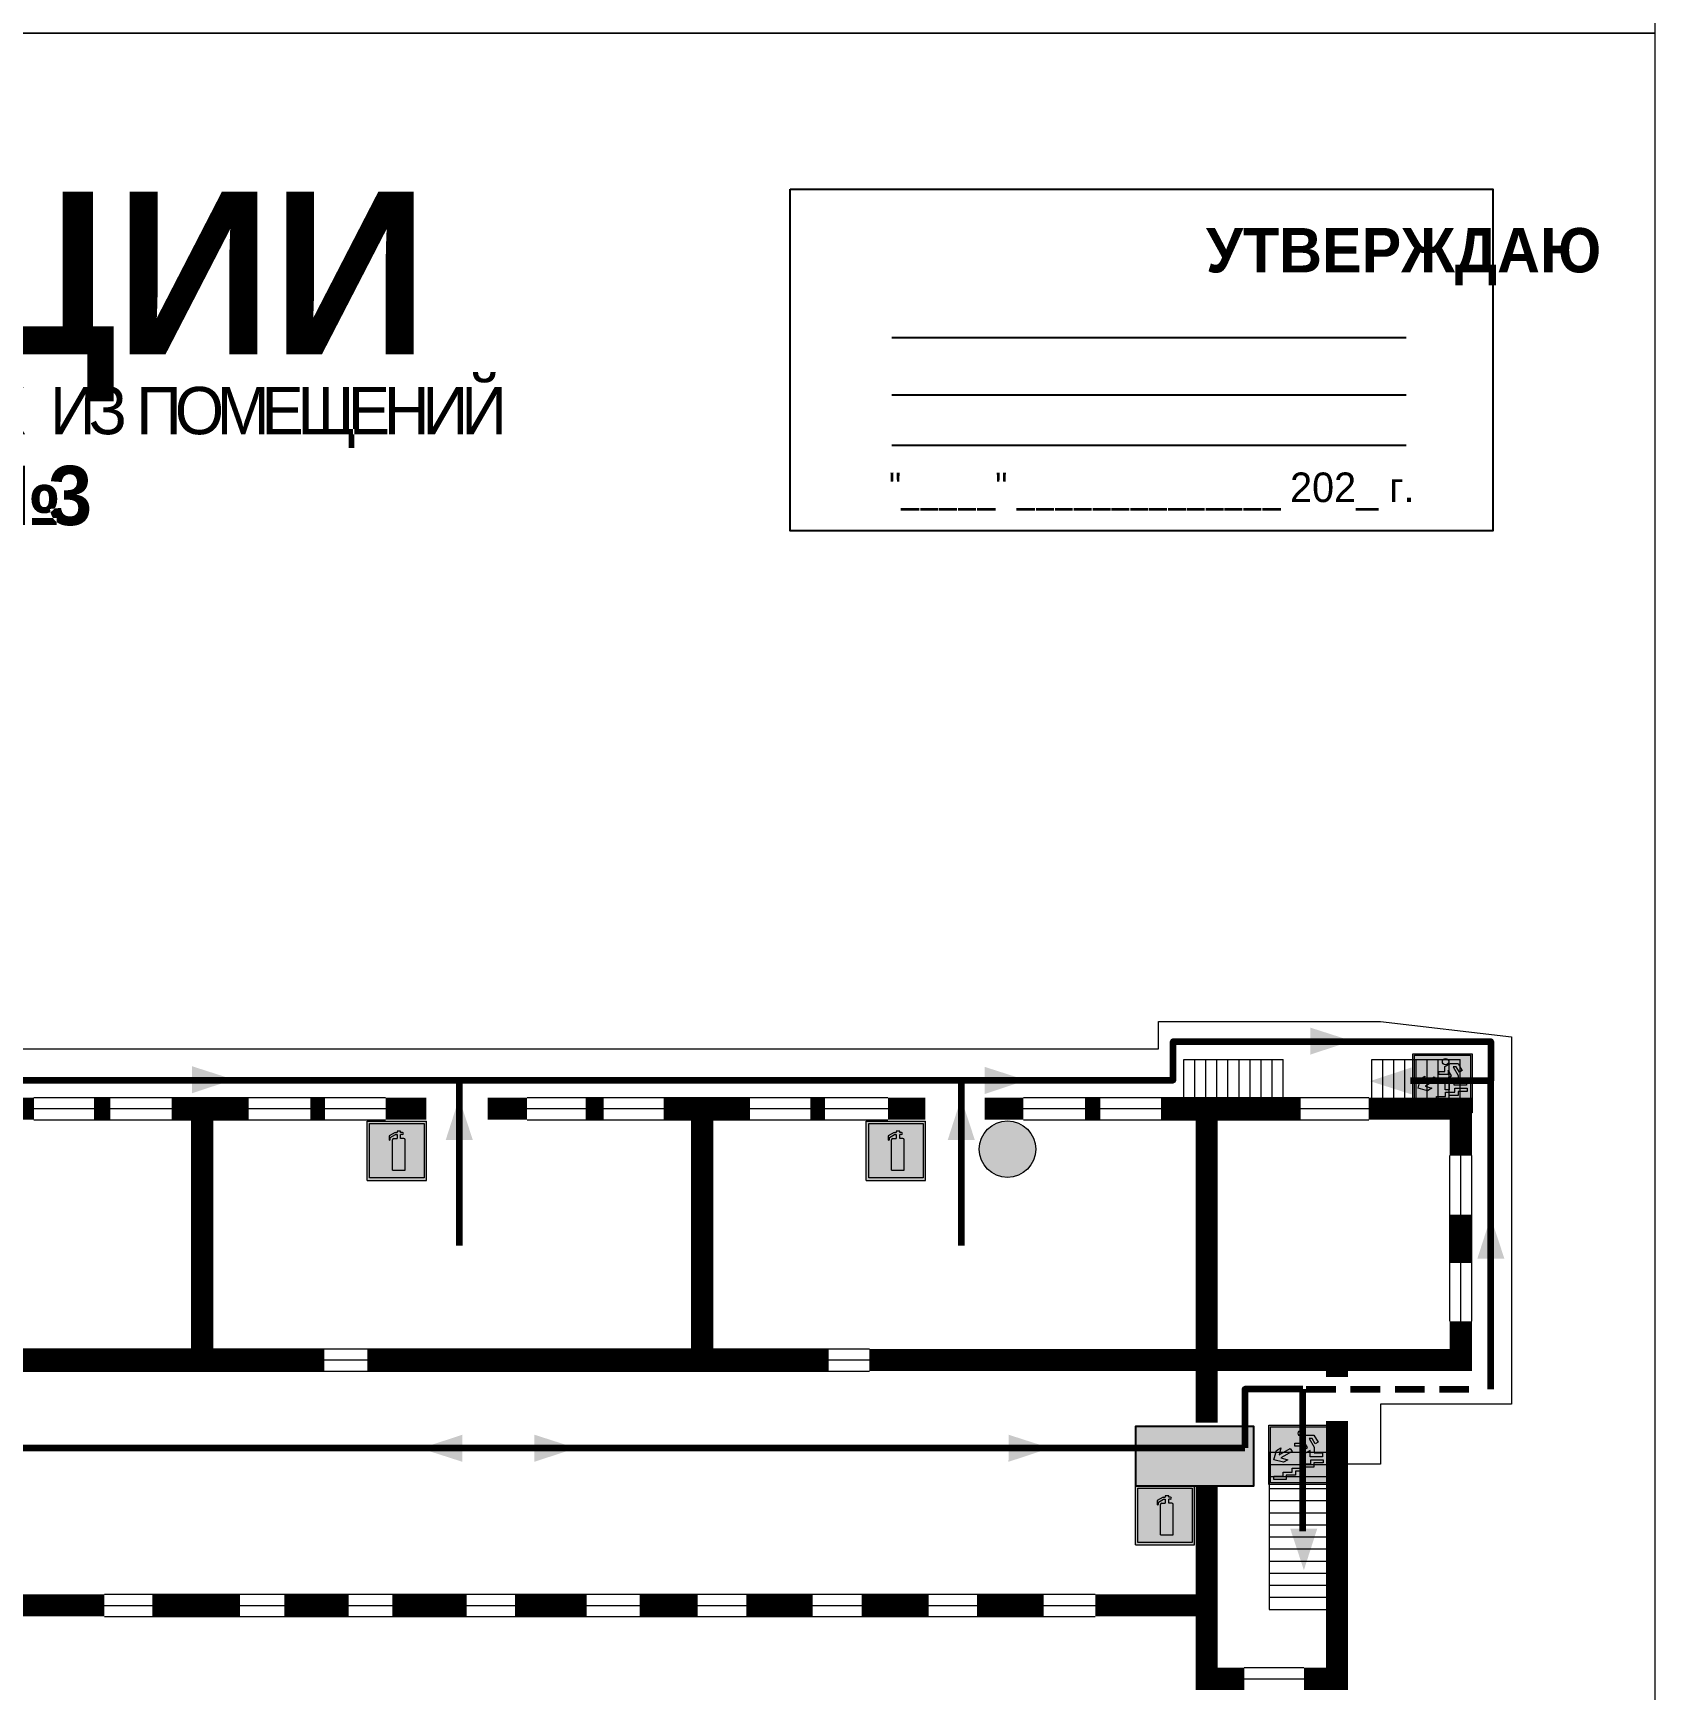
# Model space of a CAD drawing. Header units: millimetres. Extents: x 13810 to 67229, y 12374 to 21950.
# Drawn here: x 33768.2 to 33987.4, y 13926.9 to 14150.9 of the extents above; entities that cross this region are included whole.
import ezdxf

# ---------------------------------------------------------------- set-up
doc = ezdxf.new("R2010")
doc.units = ezdxf.units.MM
doc.linetypes.add('{ Wide Dash }', pattern=[12, 4, -2, 4, -2])
doc.layers.add('План_Штампы', color=7, linetype='Continuous')
doc.styles.add('обычный', font='arial.ttf')

# ---------------------------------------------------------------- blocks, each defined once
blk = doc.blocks.new('вниз 3')
at = {"lineweight": 0, "true_color": 0xffffff}
h = blk.add_hatch(color=7, dxfattribs=at)
h.dxf.hatch_style = 1
h.paths.add_polyline_path([(40997.5, -4475.69), (40997.25, -4475.28), (40995.76, -4476.15), (40995.97, -4475.23), (40995.39, -4475.56), (40995.05, -4476.83), (40996.33, -4477.17), (40996.91, -4476.83), (40996, -4476.55)], flags=0)
h.paths.add_polyline_path([(40999.81, -4473.95), (41000.22, -4473.95), (41000.64, -4474.67), (41001.03, -4474.43), (41000.46, -4473.49), (41000.42, -4473.49), (40999.43, -4473.49), (40998.68, -4473.92), (40998.68, -4474.57), (40997.88, -4474.57), (40997.88, -4475), (40999.14, -4475), (40999.14, -4474.43), (40999.14, -4474.38), (40999.59, -4475.15), (40998.72, -4475.67), (40998.72, -4477.06), (40999.24, -4477.06), (40999.24, -4475.96), (40999.95, -4475.56), (40999.95, -4476.43), (41001.61, -4476.43), (41001.61, -4475.88), (41000.47, -4475.88), (41000.47, -4475.12)], flags=0)
h.paths.add_polyline_path([(40999.2, -4473.24, 1), (40998.35, -4473.24, 1)], flags=0)
h.paths.add_polyline_path([(41000.46, -4477.26), (41001.69, -4477.26), (41001.69, -4476.84), (41000.03, -4476.84), (41000.03, -4477.39), (40998.78, -4477.39), (40998.78, -4477.95), (40997.53, -4477.95), (40997.53, -4478.5), (40996.29, -4478.5), (40996.29, -4479.06), (40995.05, -4479.06), (40995.05, -4479.48), (40995.29, -4479.48), (40996.72, -4479.48), (40996.72, -4478.92), (40997.97, -4478.92), (40997.97, -4478.36), (40999.2, -4478.36), (40999.2, -4477.81), (41000.46, -4477.81)], flags=0)
h.paths.add_polyline_path([(41002.37, -4472.17), (40994.37, -4472.17), (40994.37, -4480.17), (41002.37, -4480.17)])
h.paths.add_polyline_path([(41002.16, -4479.96), (40994.57, -4479.96), (40994.57, -4472.37), (41002.16, -4472.37)], flags=16)
h.paths.add_polyline_path([(41001.61, -4475.88), (41001.61, -4476.43), (40999.95, -4476.43), (40999.95, -4475.56), (40999.24, -4475.96), (40999.24, -4477.06), (40998.72, -4477.06), (40998.72, -4475.67), (40999.59, -4475.15), (40999.14, -4474.38), (40999.14, -4474.43), (40999.14, -4475), (40997.88, -4475), (40997.88, -4474.57), (40998.68, -4474.57), (40998.68, -4473.92), (40999.43, -4473.49), (41000.42, -4473.49), (41000.46, -4473.49), (41001.03, -4474.43), (41000.64, -4474.67), (41000.22, -4473.95), (40999.81, -4473.95), (41000.47, -4475.12), (41000.47, -4475.88)], flags=0)
h.paths.add_polyline_path([(41001.69, -4476.84), (41001.69, -4477.26), (41000.46, -4477.26), (41000.46, -4477.81), (40999.2, -4477.81), (40999.2, -4478.36), (40997.97, -4478.36), (40997.97, -4478.92), (40996.72, -4478.92), (40996.72, -4479.48), (40995.05, -4479.48), (40995.05, -4479.06), (40996.29, -4479.06), (40996.29, -4478.5), (40997.53, -4478.5), (40997.53, -4477.95), (40998.78, -4477.95), (40998.78, -4477.39), (41000.03, -4477.39), (41000.03, -4476.84)], flags=0)
h.paths.add_polyline_path([(40998.35, -4473.24, -1), (40999.2, -4473.24, -1)], flags=0)
h.paths.add_polyline_path([(40997.5, -4475.69), (40996, -4476.55), (40996.91, -4476.83), (40996.33, -4477.17), (40995.05, -4476.83), (40995.39, -4475.56), (40995.97, -4475.23), (40995.76, -4476.15), (40997.25, -4475.28)], flags=0)
at = {"lineweight": 0}
h = blk.add_hatch(color=126, dxfattribs=at)
h.dxf.hatch_style = 1
h.paths.add_polyline_path([(41002.16, -4472.37), (40994.57, -4472.37), (40994.57, -4479.96), (41002.16, -4479.96)])
h.paths.add_polyline_path([(40995.97, -4475.23), (40995.76, -4476.15), (40997.25, -4475.28), (40997.5, -4475.69), (40996, -4476.55), (40996.91, -4476.83), (40996.33, -4477.17), (40995.05, -4476.83), (40995.39, -4475.56)], flags=16)
h.paths.add_polyline_path([(40997.88, -4474.57), (40998.68, -4474.57), (40998.68, -4473.92), (40999.43, -4473.49), (41000.42, -4473.49), (41000.46, -4473.49), (41001.03, -4474.43), (41000.64, -4474.67), (41000.22, -4473.95), (40999.81, -4473.95), (41000.47, -4475.12), (41000.47, -4475.88), (41001.61, -4475.88), (41001.61, -4476.43), (40999.95, -4476.43), (40999.95, -4475.56), (40999.24, -4475.96), (40999.24, -4477.06), (40998.72, -4477.06), (40998.72, -4475.67), (40999.59, -4475.15), (40999.14, -4474.38), (40999.14, -4474.43), (40999.14, -4475), (40997.88, -4475)], flags=16)
h.paths.add_polyline_path([(40998.35, -4473.24, -1), (40999.2, -4473.24, -1)], flags=16)
h.paths.add_polyline_path([(40997.53, -4477.95), (40998.78, -4477.95), (40998.78, -4477.39), (41000.03, -4477.39), (41000.03, -4476.84), (41001.69, -4476.84), (41001.69, -4477.26), (41000.46, -4477.26), (41000.46, -4477.81), (40999.2, -4477.81), (40999.2, -4478.36), (40997.97, -4478.36), (40997.97, -4478.92), (40996.72, -4478.92), (40996.72, -4479.48), (40995.05, -4479.48), (40995.05, -4479.06), (40996.29, -4479.06), (40996.29, -4478.5), (40997.53, -4478.5)], flags=16)
at = {"lineweight": 0, "true_color": 0xffffff}
h = blk.add_hatch(color=7, dxfattribs=at)
h.dxf.hatch_style = 1
h.paths.add_polyline_path([(40999.2, -4473.24, 1), (40998.35, -4473.24, 1)])
h.paths.add_polyline_path([(40999.81, -4473.95), (41000.22, -4473.95), (41000.64, -4474.67), (41001.03, -4474.43), (41000.46, -4473.49), (41000.42, -4473.49), (40999.43, -4473.49), (40998.68, -4473.92), (40998.68, -4474.57), (40997.88, -4474.57), (40997.88, -4475), (40999.14, -4475), (40999.14, -4474.43), (40999.14, -4474.38), (40999.59, -4475.15), (40998.72, -4475.67), (40998.72, -4477.06), (40999.24, -4477.06), (40999.24, -4475.96), (40999.95, -4475.56), (40999.95, -4476.43), (41001.61, -4476.43), (41001.61, -4475.88), (41000.47, -4475.88), (41000.47, -4475.12)])
h.paths.add_polyline_path([(40999.2, -4477.81), (41000.46, -4477.81), (41000.46, -4477.26), (41001.69, -4477.26), (41001.69, -4476.84), (41000.03, -4476.84), (41000.03, -4477.39), (40998.78, -4477.39), (40998.78, -4477.95), (40997.53, -4477.95), (40997.53, -4478.5), (40996.29, -4478.5), (40996.29, -4479.06), (40995.05, -4479.06), (40995.05, -4479.48), (40995.29, -4479.48), (40996.72, -4479.48), (40996.72, -4478.92), (40997.97, -4478.92), (40997.97, -4478.36), (40999.2, -4478.36)])
h.paths.add_polyline_path([(40997.5, -4475.69), (40997.25, -4475.28), (40995.76, -4476.15), (40995.97, -4475.23), (40995.39, -4475.56), (40995.05, -4476.83), (40996.33, -4477.17), (40996.91, -4476.83), (40996, -4476.55)])
at = {"color": 126, "lineweight": 0}
for points in [[(40994.37, -4472.17), (41002.37, -4472.17), (41002.37, -4480.17), (40994.37, -4480.17)], [(40994.57, -4472.37), (41002.16, -4472.37), (41002.16, -4479.96), (40994.57, -4479.96)]]:
    blk.add_lwpolyline(points, close=True, dxfattribs=at)
for points in [[(40999.14, -4474.43), (40999.14, -4475), (40997.88, -4475), (40997.88, -4474.57), (40998.68, -4474.57), (40998.68, -4473.92), (40999.43, -4473.49), (41000.42, -4473.49), (41000.46, -4473.49), (41001.03, -4474.43), (41000.64, -4474.67), (41000.22, -4473.95), (40999.81, -4473.95), (41000.47, -4475.12), (41000.47, -4475.88), (41001.61, -4475.88), (41001.61, -4476.43), (40999.95, -4476.43), (40999.95, -4475.56), (40999.24, -4475.96), (40999.24, -4477.06), (40998.72, -4477.06), (40998.72, -4475.67), (40999.59, -4475.15), (40999.14, -4474.38), (40999.14, -4474.43)], [(40995.05, -4476.83), (40995.39, -4475.56), (40995.97, -4475.23), (40995.76, -4476.15), (40997.25, -4475.28), (40997.5, -4475.69), (40996, -4476.55), (40996.91, -4476.83), (40996.33, -4477.17), (40995.05, -4476.83)], [(40995.29, -4479.48), (40995.05, -4479.48), (40995.05, -4479.06), (40996.29, -4479.06), (40996.29, -4478.5), (40997.53, -4478.5), (40997.53, -4477.95), (40998.78, -4477.95), (40998.78, -4477.39), (41000.03, -4477.39), (41000.03, -4476.84), (41001.69, -4476.84), (41001.69, -4477.26), (41000.46, -4477.26), (41000.46, -4477.81), (40999.2, -4477.81), (40999.2, -4478.36), (40997.97, -4478.36), (40997.97, -4478.92), (40996.72, -4478.92), (40996.72, -4479.48), (40995.05, -4479.48)]]:
    blk.add_lwpolyline(points, dxfattribs=at)
blk.add_circle((40998.77, -4473.24), 0.426, dxfattribs=at)
blk = doc.blocks.new('A$C3AD82952')
at = {"true_color": 0xf5f5ff}
h = blk.add_hatch(color=7, dxfattribs=at)
h.dxf.hatch_style = 1
h.paths.add_polyline_path([(8.21, 8.73, 0.414214), (7.89, 9.05), (7.22, 9.05), (7.22, 9.92), (7.59, 9.92, 1), (7.57, 10.36), (7.22, 10.36), (7.22, 10.6), (6.43, 10.6), (6.43, 10.36), (6.01, 10.36), (4.74, 9.59), (4.74, 8.69), (4.98, 8.73), (4.98, 9.26), (6.12, 9.91), (6.43, 9.91), (6.43, 9.05), (5.76, 9.05, 0.414214), (5.44, 8.73), (5.44, 2.2), (8.21, 2.2)], flags=0)
h.paths.add_polyline_path([(12.8, 12.8), (0, 12.8), (0, 0), (12.8, 0)])
h.paths.add_polyline_path([(0.51, 12.29), (12.29, 12.29), (12.29, 0.51), (0.51, 0.51)], flags=16)
h.paths.add_polyline_path([(4.74, 9.59), (6.01, 10.36), (6.43, 10.36), (6.43, 10.6), (7.22, 10.6), (7.22, 10.36), (7.59, 10.36, -0.94586), (7.59, 9.92), (7.22, 9.92), (7.22, 9.05), (7.89, 9.05, -0.414214), (8.21, 8.73), (8.21, 2.2), (5.44, 2.2), (5.44, 8.73, -0.414214), (5.76, 9.05), (6.43, 9.05), (6.43, 9.91), (6.12, 9.91), (4.98, 9.26), (4.98, 8.73), (4.74, 8.69)], flags=0)
h = blk.add_hatch(color=242)
h.dxf.hatch_style = 1
h.paths.add_polyline_path([(12.29, 12.29), (0.51, 12.29), (0.51, 0.51), (12.29, 0.51)])
h.paths.add_polyline_path([(4.74, 8.69), (4.74, 9.59), (6.01, 10.36), (6.43, 10.36), (6.43, 10.6), (7.22, 10.6), (7.22, 10.36), (7.59, 10.36, -0.94586), (7.59, 9.92), (7.22, 9.92), (7.22, 9.05), (7.89, 9.05, -0.414214), (8.21, 8.73), (8.21, 2.2), (5.44, 2.2), (5.44, 8.73, -0.414214), (5.76, 9.05), (6.43, 9.05), (6.43, 9.91), (6.12, 9.91), (4.98, 9.26), (4.98, 8.73)], flags=16)
h = blk.add_hatch(color=7, dxfattribs=at)
h.dxf.hatch_style = 1
h.paths.add_polyline_path([(8.21, 8.73, 0.414214), (7.89, 9.05), (7.22, 9.05), (7.22, 9.92), (7.59, 9.92, 1), (7.57, 10.36), (7.22, 10.36), (7.22, 10.6), (6.43, 10.6), (6.43, 10.36), (6.01, 10.36), (4.74, 9.59), (4.74, 8.69), (4.98, 8.73), (4.98, 9.26), (6.12, 9.91), (6.43, 9.91), (6.43, 9.05), (5.76, 9.05, 0.414214), (5.44, 8.73), (5.44, 2.2), (8.21, 2.2)])
at = {"color": 242, "lineweight": 5}
for p, q in [((0, 0), (0, 12.8)), ((0, 12.8), (12.8, 12.8)), ((12.8, 0), (12.8, 12.8)), ((6.01, 10.36), (4.74, 9.59)), ((4.74, 9.59), (4.74, 8.69)), ((4.74, 8.69), (4.98, 8.73)), ((4.98, 9.26), (6.12, 9.91)), ((4.98, 8.73), (4.98, 9.26)), ((5.44, 2.2), (5.44, 8.73)), ((5.76, 9.05), (6.43, 9.05)), ((6.01, 10.36), (6.43, 10.36)), ((6.12, 9.91), (6.43, 9.91)), ((7.22, 10.6), (6.43, 10.6)), ((6.43, 10.6), (6.43, 10.36)), ((6.43, 9.91), (6.43, 9.05)), ((7.22, 10.36), (7.22, 10.6)), ((7.59, 10.36), (7.22, 10.36)), ((7.22, 9.05), (7.22, 9.92)), ((7.59, 9.92), (7.22, 9.92)), ((7.89, 9.05), (7.22, 9.05)), ((8.21, 2.2), (8.21, 8.73)), ((0, 0), (12.8, 0)), ((5.44, 2.2), (8.21, 2.2))]:
    blk.add_line(p, q, dxfattribs=at)
blk.add_lwpolyline([(0.51, 12.29), (12.29, 12.29), (12.29, 0.51), (0.51, 0.51)], close=True, dxfattribs=at)
for centre, radius, start, end in [((5.76, 8.73), 0.32, 90, 180), ((7.58, 10.14), 0.223, 273.1875, 86.8125), ((7.89, 8.73), 0.32, 0, 90)]:
    blk.add_arc(centre, radius, start, end, dxfattribs=at)
blk = doc.blocks.new('A$C7B4425F7')
at = {"true_color": 0xffffff}
blk.add_hatch(color=7, dxfattribs=at).paths.add_polyline_path([(0, 0), (-16, 0), (-16, -8), (0, -8)])
h = blk.add_hatch(color=126)
h.paths.add_polyline_path([(-0.2, -0.2), (-15.8, -0.2), (-15.8, -7.8), (-0.2, -7.8)])
h.paths.add_polyline_path([(-11.76, -2.03), (-11.76, -3.66), (-11.17, -3.66, -0.568275), (-11.17, -6.18), (-12.58, -6.18), (-12.58, -2.03)], flags=16)
h.paths.add_polyline_path([(-13.33, -4.12, -0.495768), (-13.59, -6.18), (-15.03, -6.18), (-15.03, -2.03), (-13.59, -2.03, -0.487973)], flags=16)
h.paths.add_polyline_path([(-10.25, -2.03), (-9.48, -2.03), (-9.48, -6.18), (-10.25, -6.18)], flags=16)
h.paths.add_polyline_path([(-13.84, -3.69), (-14.24, -3.69), (-14.24, -3.03), (-13.9, -3.03, -0.692621)], flags=0)
h.paths.add_polyline_path([(-9.15, -2.03), (-8.4, -2.03), (-8.04, -3.07), (-7.68, -2.03), (-6.93, -2.03), (-7.64, -4.1), (-6.93, -6.18), (-7.68, -6.18), (-8.04, -5.14), (-8.4, -6.18), (-9.15, -6.18), (-8.44, -4.1)], flags=16)
h.paths.add_polyline_path([(-11.76, -4.46), (-11.42, -4.46, -0.692621), (-11.36, -5.12), (-11.76, -5.12)], flags=0)
h.paths.add_polyline_path([(-13.9, -5.2), (-14.24, -5.2), (-14.24, -4.55), (-13.84, -4.55, -0.708038)], flags=0)
edge = h.paths.add_edge_path(flags=16)
edge.add_ellipse((-5.51, -4.08), major_axis=(0, 2.05), ratio=0.586184, start_angle=0, end_angle=360)
edge = h.paths.add_edge_path(flags=0)
edge.add_ellipse((-5.51, -4.08), major_axis=(0, 1.14), ratio=0.454828, start_angle=0, end_angle=360)
h.paths.add_polyline_path([(-4.13, -4.96, 0.377264), (-3.48, -4.52, 0.0555), (-3.16, -2.03), (-1.66, -2.03), (-1.66, -4.96), (-0.96, -4.96), (-0.96, -7.01), (-1.75, -7.01), (-1.75, -6.18), (-3.3, -6.18), (-3.3, -7.02), (-4.13, -7.02)], flags=16)
h.paths.add_polyline_path([(-2.73, -2.91), (-2.28, -2.91), (-2.28, -4.96), (-3.05, -4.96, 0.079136)], flags=0)
at = {"color": 126}
blk.add_lwpolyline([(-16, -8), (0, -8), (0, 0), (-16, 0)], close=True, dxfattribs=at)
blk = doc.blocks.new('A$C7B8C2D5B')
at = {"lineweight": 0}
h = blk.add_hatch(color=5, dxfattribs=at)
h.dxf.hatch_style = 1
h.paths.add_polyline_path([(1.4, -3.02, 1), (-2.11, -3.02, 1)])
at = {"color": 5, "lineweight": 0}
blk.add_circle((-0.36, -3.02), 1.75, dxfattribs=at)

msp = doc.modelspace()

# ---------------------------------------------------------------- linework, layer by layer
at = {"color": 126, "lineweight": 0, "true_color": 0x008754}
for points in [[(33387.42, 14545.9), (33987.42, 14545.9), (33987.42, 14150.9), (33387.42, 14150.9)], [(33387.42, 14150.9), (33987.42, 14150.9), (33987.42, 13755.9), (33387.42, 13755.9)], [(33387.42, 14150.9), (33987.42, 14150.9), (33987.42, 13755.9), (33387.42, 13755.9)], [(33387.42, 14150.9), (33987.42, 14150.9), (33987.42, 13755.9), (33387.42, 13755.9)], [(33387.42, 14150.9), (33987.42, 14150.9), (33987.42, 13755.9), (33387.42, 13755.9)]]:
    msp.add_lwpolyline(points, close=True, dxfattribs=at)
msp.add_lwpolyline([(33870.51, 14129.8), (33965.51, 14129.8), (33965.51, 14083.6), (33870.51, 14083.6)], close=True)
for points in [[(33884.26, 14109.75), (33953.78, 14109.75)], [(33884.26, 14101.99), (33953.78, 14101.99)], [(33884.26, 14095.21), (33953.78, 14095.21)]]:
    msp.add_lwpolyline(points)
at = {"lineweight": 0}
for points in [[(33539.73, 14011.54), (33548.58, 14011.54), (33548.58, 14013.59), (33920.33, 14013.59), (33920.33, 14017.27), (33950.34, 14017.27), (33968.03, 14015.19), (33968.03, 13965.56), (33950.35, 13965.56), (33950.35, 13957.43), (33944.44, 13957.43)], [(33923.74, 14007), (33923.74, 14012.16)], [(33923.74, 14012.16), (33937.18, 14012.16)], [(33925.23, 14007), (33925.23, 14012.16)], [(33925.23, 14007), (33925.23, 14012.16)], [(33926.72, 14007), (33926.72, 14012.16)], [(33926.72, 14007), (33926.72, 14012.16)], [(33928.22, 14007), (33928.22, 14012.16)], [(33928.22, 14007), (33928.22, 14012.16)], [(33929.71, 14007), (33929.71, 14012.16)], [(33929.71, 14007), (33929.71, 14012.16)], [(33931.21, 14007), (33931.21, 14012.16)], [(33931.21, 14007), (33931.21, 14012.16)], [(33932.7, 14007), (33932.7, 14012.16)], [(33932.7, 14007), (33932.7, 14012.16)], [(33934.2, 14007), (33934.2, 14012.16)], [(33934.2, 14007), (33934.2, 14012.16)], [(33935.69, 14007), (33935.69, 14012.16)], [(33935.69, 14007), (33935.69, 14012.16)], [(33937.18, 14007), (33937.18, 14012.16)], [(33949.15, 14007), (33949.15, 14012.16)], [(33949.15, 14007), (33949.15, 14012.16)], [(33949.15, 14012.16), (33961.11, 14012.16)], [(33950.65, 14007), (33950.65, 14012.16)], [(33950.65, 14007), (33950.65, 14012.16)], [(33952.14, 14007), (33952.14, 14012.16)], [(33952.14, 14007), (33952.14, 14012.16)], [(33952.14, 14007), (33952.14, 14012.16)], [(33952.14, 14007), (33952.14, 14012.16)], [(33953.63, 14007), (33953.63, 14012.16)], [(33953.63, 14007), (33953.63, 14012.16)], [(33953.63, 14007), (33953.63, 14012.16)], [(33953.63, 14007), (33953.63, 14012.16)], [(33955.13, 14007), (33955.13, 14012.16)], [(33955.13, 14007), (33955.13, 14012.16)], [(33955.13, 14007), (33955.13, 14012.16)], [(33955.13, 14007), (33955.13, 14012.16)], [(33956.62, 14007), (33956.62, 14012.16)], [(33956.62, 14007), (33956.62, 14012.16)], [(33956.62, 14007), (33956.62, 14012.16)], [(33956.62, 14007), (33956.62, 14012.16)], [(33958.12, 14007), (33958.12, 14012.16)], [(33958.12, 14007), (33958.12, 14012.16)], [(33958.12, 14007), (33958.12, 14012.16)], [(33959.61, 14007), (33959.61, 14012.16)], [(33959.61, 14007), (33959.61, 14012.16)], [(33961.11, 14007), (33961.11, 14012.16)], [(33768.3, 14007), (33815.84, 14007)], [(33834.96, 14007), (33883.75, 14007)], [(33902.05, 14007), (33948.75, 14007)], [(33768.3, 14005.5), (33815.84, 14005.5)], [(33834.96, 14005.5), (33883.75, 14005.5)], [(33902.05, 14005.5), (33948.75, 14005.5)], [(33768.3, 14004), (33815.84, 14004)], [(33834.96, 14004), (33883.75, 14004)], [(33902.05, 14004), (33948.75, 14004)], [(33959.68, 13976.77), (33959.68, 13999.16)], [(33961.18, 13976.77), (33961.18, 13999.16)], [(33962.68, 13976.77), (33962.68, 13999.16)], [(33604.8, 13973.03), (33881.24, 13973.03)], [(33604.8, 13971.53), (33881.24, 13971.53)], [(33604.8, 13970.03), (33881.24, 13970.03)], [(33935.29, 13959.05), (33944.44, 13959.05)], [(33935.29, 13959.05), (33935.29, 13937.81)], [(33935.29, 13957.41), (33944.44, 13957.41)], [(33935.29, 13957.41), (33944.44, 13957.41)], [(33935.29, 13955.78), (33944.44, 13955.78)], [(33935.29, 13955.78), (33944.44, 13955.78)], [(33935.29, 13954.14), (33944.44, 13954.14)], [(33935.29, 13954.14), (33944.44, 13954.14)], [(33935.29, 13952.51), (33944.44, 13952.51)], [(33935.29, 13952.51), (33944.44, 13952.51)], [(33935.29, 13950.88), (33944.44, 13950.88)], [(33935.29, 13950.88), (33944.44, 13950.88)], [(33935.29, 13949.24), (33944.44, 13949.24)], [(33935.29, 13949.24), (33944.44, 13949.24)], [(33935.29, 13947.61), (33944.44, 13947.61)], [(33935.29, 13947.61), (33944.44, 13947.61)], [(33935.29, 13945.98), (33944.44, 13945.98)], [(33935.29, 13945.98), (33944.44, 13945.98)], [(33935.29, 13944.34), (33944.44, 13944.34)], [(33935.29, 13944.34), (33944.44, 13944.34)], [(33935.29, 13942.71), (33944.44, 13942.71)], [(33935.29, 13942.71), (33944.44, 13942.71)], [(33777.83, 13939.85), (33911.77, 13939.85)], [(33935.29, 13941.08), (33944.44, 13941.08)], [(33935.29, 13941.08), (33944.44, 13941.08)], [(33777.83, 13938.35), (33911.77, 13938.35)], [(33935.29, 13939.44), (33944.44, 13939.44)], [(33935.29, 13939.44), (33944.44, 13939.44)], [(33935.29, 13937.81), (33944.44, 13937.81)], [(33777.83, 13936.85), (33911.77, 13936.85)], [(33931.9, 13929.93), (33939.97, 13929.93)], [(33931.9, 13928.43), (33939.97, 13928.43)]]:
    msp.add_lwpolyline(points, dxfattribs=at)
at = {"color": 126, "lineweight": 100, "true_color": 0x008754}
for points in [[(33551.81, 13965.07), (33551.81, 13952.69), (33551.81, 14009.35), (33922.32, 14009.35), (33922.32, 14014.58), (33965.23, 14014.58), (33965.23, 14009.27)], [(33825.79, 14009.35), (33825.79, 13987.02)], [(33893.65, 14009.35), (33893.65, 13987.02)], [(33965.23, 13967.6), (33965.23, 14009.27), (33954.38, 14009.27)], [(33939.83, 13967.6), (33932.01, 13967.6), (33932.01, 13959.64)], [(33939.83, 13948.4), (33939.83, 13967.6)], [(33736.24, 13959.64), (33932.01, 13959.64)]]:
    msp.add_lwpolyline(points, dxfattribs=at)
at = {"lineweight": 0, "const_width": 3}
for points in [[(33768.3, 14005.5), (33762.93, 14005.5)], [(33778.63, 14005.5), (33776.43, 14005.5)], [(33797.33, 14005.5), (33786.91, 14005.5)], [(33791.03, 14005.5), (33791.03, 13971.53)], [(33807.66, 14005.5), (33805.68, 14005.5)], [(33821.36, 14005.5), (33815.84, 14005.5)], [(33834.96, 14005.5), (33829.62, 14005.5)], [(33845.3, 14005.5), (33842.89, 14005.5)], [(33865.1, 14005.5), (33853.42, 14005.5)], [(33858.63, 14005.5), (33858.63, 13971.53)], [(33875.24, 14005.5), (33873.27, 14005.5)], [(33888.82, 14005.5), (33883.75, 14005.5)], [(33902.05, 14005.5), (33896.81, 14005.5)], [(33912.45, 14005.5), (33910.39, 14005.5)], [(33939.55, 14005.5), (33920.65, 14005.5)], [(33926.83, 13963.04), (33926.83, 14005.5)], [(33961.18, 13999.16), (33961.18, 14005.5), (33948.75, 14005.5)], [(33961.18, 13984.65), (33961.18, 13991.18)], [(33961.18, 13976.77), (33961.18, 13971.53), (33881.24, 13971.53)], [(33807.56, 13971.53), (33744.19, 13971.53)], [(33875.73, 13971.53), (33813.35, 13971.53)], [(33944.44, 13969.22), (33944.44, 13971.53)], [(33939.97, 13928.43), (33944.44, 13928.43), (33944.44, 13963.26)], [(33926.83, 13954.6), (33926.83, 13928.43), (33931.9, 13928.43)], [(33738.85, 13938.35), (33777.83, 13938.35)], [(33784.3, 13938.35), (33796.15, 13938.35)], [(33802.16, 13938.35), (33810.83, 13938.35)], [(33816.76, 13938.35), (33826.8, 13938.35)], [(33833.33, 13938.35), (33843.03, 13938.35)], [(33850.2, 13938.35), (33858.01, 13938.35)], [(33864.62, 13938.35), (33873.55, 13938.35)], [(33880.17, 13938.35), (33889.27, 13938.35)], [(33895.79, 13938.35), (33904.81, 13938.35)], [(33911.77, 13938.35), (33926.83, 13938.35)]]:
    msp.add_lwpolyline(points, dxfattribs=at)
at = {"color": 126, "linetype": '{ Wide Dash }', "lineweight": 100, "true_color": 0x008754}
msp.add_lwpolyline([(33940.29, 13967.6), (33964.26, 13967.6)], dxfattribs=at)
at = {"layer": 'План_Штампы', "color": 126, "true_color": 0x008754}
for points in [[(33940.82, 14012.8), (33940.83, 14016.46), (33946.45, 14014.65)], [(33789.65, 14007.58), (33789.66, 14011.24), (33795.28, 14009.43)], [(33896.82, 14007.48), (33896.82, 14011.15), (33902.44, 14009.34)], [(33954.55, 14011.08), (33954.54, 14007.42), (33948.92, 14009.22)], [(33827.63, 14001.27), (33823.97, 14001.28), (33825.77, 14006.9)], [(33895.49, 14001.27), (33891.83, 14001.28), (33893.64, 14006.9)], [(33967.08, 13985.21), (33963.42, 13985.22), (33965.23, 13990.84)], [(33826.22, 13961.42), (33826.21, 13957.76), (33820.59, 13959.57)], [(33835.95, 13957.76), (33835.96, 13961.42), (33841.58, 13959.61)], [(33900.04, 13957.76), (33900.05, 13961.42), (33905.67, 13959.61)], [(33938.12, 13948.74), (33941.78, 13948.73), (33939.97, 13943.11)]]:
    msp.add_solid(points, dxfattribs=at)

# ---------------------------------------------------------------- block references
at = {"color": 126, "true_color": 0x008754}
for p in [(-7039.65, 18485.1), (-7059.13, 18434.86)]:
    msp.add_blockref('вниз 3', p, dxfattribs=at)
for name, p, xscale, yscale, zscale in [('A$C3AD82952', (33813.36, 13995.81), 0.625, 0.625, 0.625), ('A$C3AD82952', (33880.82, 13995.81), 0.625, 0.625, 0.625), ('A$C7B8C2D5B', (33900.69, 14006.6), 2.177419353276491, 2.177419353276491, 2.177419353276491), ('A$C3AD82952', (33917.19, 13946.52), 0.625, 0.625, 0.625)]:
    msp.add_blockref(name, p, dxfattribs=dict(xscale=xscale, yscale=yscale, zscale=zscale))
at = {"layer": 'План_Штампы'}
msp.add_blockref('A$C7B4425F7', (33933.19, 13962.52), dxfattribs=at)

# ---------------------------------------------------------------- texts
at = {"lineweight": 0, "style": 'обычный'}
for s, insert, char_height, width, attachment_point in [('{\\fProxima Nova Rg|b1|i0|c204|p2;ПЛАН ЭВАКУАЦИИ}', (33544.44, 14129.47), 22, 493.8901, 1), ('\\pi-18,l18,t18;{\\fProxima Nova Rg|b1|i0|c204|p2;УТВЕРЖДАЮ\\H1.1997x; }', (33953.45, 14120.68), 6, 126.6484, 5), ('{\\fArial Narrow|b0|i0|c204|p34;"_____" ______________ \\fProxima Nova Rg|b0|i0|c204|p2;202_ г. }', (33919.41, 14088.92), 4, 78.6503, 5)]:
    msp.add_mtext(s, dxfattribs=dict(at, insert=insert, char_height=char_height, width=width, attachment_point=attachment_point))
at = {"color": 0, "lineweight": 0, "insert": (33693.83, 14097.68), "char_height": 8, "width": 449.2158, "attachment_point": 5, "style": 'обычный'}
msp.add_mtext('{\\fArial Black|b1|i0|c204|p34;\\H2x;\\T0.85;  \\fArial Narrow|b0|i0|c204|p34;\\H0.8x;\\W0.9;\\P\\fProxima Nova Rg|b0|i0|c204|p2;\\H0.5x;\\W1;\\C256;ПРИ ПОЖАРЕ  ИЛИ ДРУГИХ ЧРЕЗВЫЧАЙНЫХ СИТУАЦИЯХ  ИЗ ПОМЕЩЕНИЙ \\fProxima Nova Rg|b1|i0|c204|p2;\\H1.25x;\\P ОКН  ЦЭН:  ЗДАНИЕ ПЕРЕДЕЛА №3\\P4 ЭТАЖ}', dxfattribs=at)

doc.saveas('drawing.dxf')
